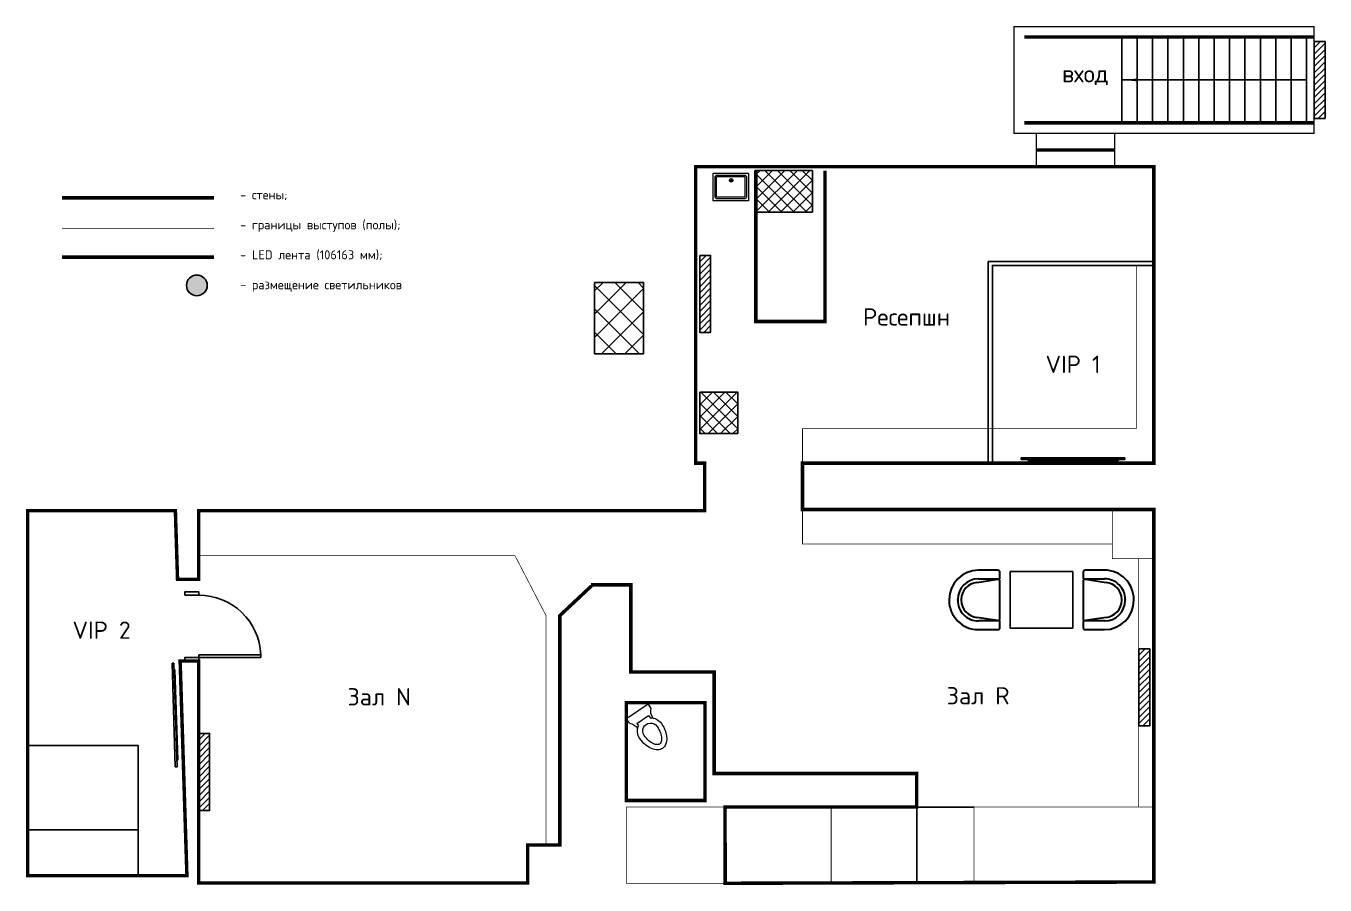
# Model space of a CAD drawing. Header units: metres. Extents: x 23103 to 193015, y -44365 to 67706.
# Drawn here: x 174223 to 193015, y -18900 to -6478 of the extents above; entities that cross this region are included whole.
import ezdxf

# ---------------------------------------------------------------- set-up
doc = ezdxf.new("R2010")
doc.units = ezdxf.units.M
doc.linetypes.add('HIDDEN', pattern=[0.375, 0.25, -0.125])
doc.layers.add('WC', color=170, linetype='Continuous', lineweight=9)
doc.layers.add('Пвышенные', color=142, linetype='Continuous')
doc.layers.add('Стены', color=230, linetype='Continuous')
doc.styles.add('Роман', font='isocpeur.ttf', dxfattribs={"height": 100})
pattern_1 = [(45, (61758.79, 0), (-89.80256, 89.80256), []), (135, (61758.79, 0), (-89.80256, -89.80256), [])]

# ---------------------------------------------------------------- blocks, each defined once
blk = doc.blocks.new('K100')
at = {"color": 0}
for p, q in [((-9, 90), (-9, 0)), ((-5, 90), (-9, 90)), ((-5, 0), (-5, 90)), ((-9, 0), (-5, 0))]:
    blk.add_line(p, q, dxfattribs=at)
for points in [[(-95, -20), (-95, 0), (-100, 0), (-100, -20)], [(0, -20), (0, 0), (-5, 0), (-5, -20)]]:
    blk.add_lwpolyline(points, close=True, dxfattribs=at)
blk.add_arc((-5, 0), 90.1, 92.5448, 180, dxfattribs=at)
blk = doc.blocks.new('Экран')
at = {"color": 0}
for p, q in [((-39, 750), (-14, 750)), ((-39, 750), (-39, -750)), ((-14, 750), (-14, -750)), ((-14, 664), (0, 651)), ((0, 651), (0, -651)), ((-39, -750), (-14, -750)), ((-14, -664), (0, -651))]:
    blk.add_line(p, q, dxfattribs=at)
blk = doc.blocks.new('UniTAZZ_1')
for p, q in [((-190, -76), (-190, 0)), ((190, 0), (-190, 0)), ((190, 0), (190, -76)), ((-102, -140), (-102, -182)), ((-102, -140), (102, -140)), ((102, -140), (102, -182))]:
    blk.add_line(p, q)
at = {"extrusion": (0, 0, -1)}
for centre, major_axis, start_param, end_param in [((-307, -203), (122, 122), -0.043451, 0.814408), ((0, -343), (-135, 135), 5.497787, 6.506047), ((0, -343), (135, 135), -0.222862, 0.785398), ((307, -203), (-122, 122), 5.468777, 6.326636), ((296, -343), (344, 344), 3.673669, 3.92699), ((0, -343), (-80.8, 80.8), 5.497787, 8.63938), ((296, -343), (-290, 290), 5.244466, 5.497787), ((-296, -343), (290, 290), 0.785399, 1.038719), ((-296, -343), (344, 344), 0.785399, 1.03872), ((150, -381), (-237, 237), 4.939188, 5.244466), ((58, -438), (160, 160), 2.941475, 3.368391), ((150, -381), (183, 183), 3.368391, 3.673669), ((58, -438), (107, 107), 2.941475, 3.368391), ((-58, -438), (-107, 107), 2.914794, 3.34171), ((-58, -438), (-160, 160), 2.914794, 3.34171), ((-150, -381), (-183, 183), 2.609516, 2.914794), ((-150, -381), (237, 237), 1.03872, 1.343998), ((0, -525), (-86.5, 86.5), 3.926992, 4.512271), ((0, -525), (-32.7, 32.7), 3.926991, 4.51227), ((0, -525), (32.7, 32.7), 1.770915, 2.356194), ((0, -525), (86.5, 86.5), 1.770915, 2.356194)]:
    blk.add_ellipse(centre, major_axis=major_axis, ratio=1, start_param=start_param, end_param=end_param, dxfattribs=at)
blk = doc.blocks.new('Mojka_2')
for p, q in [((175, -105), (225, -105)), ((200, -80), (200, -130))]:
    blk.add_line(p, q)
for points in [[(450, 0), (450, -400), (-60, -400), (-60, 0)], [(400, -50), (400, -350), (-10, -350), (-10, -50)]]:
    blk.add_lwpolyline(points, close=True)
blk.add_lwpolyline([(400, -370), (-10, -370, -0.414214), (-30, -350), (-30, -50, -0.414214), (-10, -30), (400, -30, -0.414214), (420, -50), (420, -350, -0.414214)], format="xyb", close=True)
blk.add_circle((200, -105), 25)
blk = doc.blocks.new('*U224')
at = {"lineweight": 30}
for p, q in [((-430, -180), (-430, -460)), ((-305, -150), (-400, -150)), ((-253, -483), (-305, -150)), ((-305, -460), (-305, -150)), ((305, -150), (253, -483)), ((400, -150), (305, -150)), ((305, -150), (305, -460)), ((430, -460), (430, -180)), ((5, -760), (-5, -760)), ((-5, -885), (5, -885))]:
    blk.add_line(p, q, dxfattribs=at)
blk.add_lwpolyline([(303, -170, 0.315615), (275, -150), (-275, -150, 0.315615), (-303, -170)], format="xyb", dxfattribs=at)
at = {"lineweight": 30, "flags": 128}
blk.add_lwpolyline([(-5, -709), (5, -709)], dxfattribs=at)
at = {"lineweight": 30}
for centre, radius, start, end in [((-400, -180), 30, 90, 180), ((400, -180), 30, 0, 90), ((-5, -460), 425, 180, 270), ((-5, -460), 300, 180, 270), ((-5, -460), 249, 185.1944, 270), ((5, -460), 425, 270, 0), ((5, -460), 300, 270, 0), ((5, -460), 249, 270, 354.8056)]:
    blk.add_arc(centre, radius, start, end, dxfattribs=at)

msp = doc.modelspace()

# ---------------------------------------------------------------- hatches: boundary and pattern name
at = {"true_color": 0x93278f}
h = msp.add_hatch(dxfattribs=at)
h.set_pattern_fill('ANSI31', color=217, scale=20)
h.set_pattern_definition([(45, (70646.164, 3094.11), (-44.90128, 44.90128), [])])
h.paths.add_polyline_path([(193014.7924, -6701.3132), (192856.7146, -6701.3132), (192856.7146, -7815.3405), (193014.7924, -7815.3405)])
h = msp.add_hatch()
h.set_pattern_fill('ANSI37', color=256, scale=40)
h.set_pattern_definition(pattern_1)
h.paths.add_polyline_path([(185600.2765, -8571.4661), (184781.5059, -8571.4661), (184781.5059, -9169.6075), (185600.2765, -9169.6075)])
h.paths.add_polyline_path([(185200.1389, -8877.3949, -1), (185168.9242, -8861.5633, -1)], flags=16)
h = msp.add_hatch(dxfattribs=at)
h.set_pattern_fill('ANSI31', color=217, scale=20)
h.set_pattern_definition([(45, (61758.787, 0), (-44.90128, 44.90128), [])])
h.paths.add_polyline_path([(184127.4155, -9795.4216), (183969.3377, -9795.4216), (183969.3377, -10909.4489), (184127.4155, -10909.4489)])
at = {"true_color": 0xfecc66}
h = msp.add_hatch(color=31, dxfattribs=at)
h.dxf.hatch_style = 1
h.paths.add_polyline_path([(176545.0641, -10229.0063, 1), (176845.0641, -10229.0063, 1)])
h = msp.add_hatch()
h.set_pattern_fill('ANSI37', color=256, scale=75)
h.set_pattern_definition([(45, (61758.79, 0), (-168.3798, 168.3798), []), (135, (61758.79, 0), (-168.3798, -168.3798), [])])
h.paths.add_polyline_path([(183157.0591, -10187.5428), (182448.8526, -10187.5428), (182448.8526, -11220.3122), (183157.0591, -11220.3122)])
h = msp.add_hatch()
h.set_pattern_fill('ANSI37', color=256, scale=40)
h.set_pattern_definition(pattern_1)
h.paths.add_polyline_path([(184518.4628, -11771.3668), (183969.3377, -11771.3668), (183969.3377, -12371.6236), (184518.4628, -12371.6236)])
h.paths.add_polyline_path([(184227.1723, -12066.3543, -1), (184260.6281, -12076.636, -1)], flags=16)
at = {"true_color": 0x93278f}
h = msp.add_hatch(dxfattribs=at)
h.set_pattern_fill('ANSI31', color=217, scale=20)
h.set_pattern_definition([(45, (68109.71, -5689.03), (-44.90128, 44.90128), [])])
h.paths.add_polyline_path([(190478.3377, -15484.4524), (190320.2598, -15484.4524), (190320.2598, -16598.4798), (190478.3377, -16598.4798)])
h = msp.add_hatch(dxfattribs=at)
h.set_pattern_fill('ANSI31', color=217, scale=20)
h.set_pattern_definition([(45, (54510.787, -6913.61), (-44.90128, 44.90128), [])])
h.paths.add_polyline_path([(176879.4155, -16709.0301), (176721.3377, -16709.0301), (176721.3377, -17823.0574), (176879.4155, -17823.0574)])

# ---------------------------------------------------------------- linework, layer by layer
at = {"color": 254, "linetype": 'HIDDEN', "ltscale": 500, "const_width": 20}
for points in [[(188516.7311, -8028.5304), (192856.7146, -8028.5304), (192856.7146, -6488.1233), (188516.7311, -6488.1233)], [(188840.681, -8028.5304), (189970.5903, -8028.5304), (189970.5903, -8511.4661), (188840.681, -8511.4661)]]:
    msp.add_lwpolyline(points, close=True, dxfattribs=at)
at = {"color": 254}
for points in [[(190074.4291, -6638.1233), (190297.2529, -6638.1233), (190297.2529, -7878.5304), (190074.4291, -7878.5304)], [(190297.2529, -6638.1233), (190520.0766, -6638.1233), (190520.0766, -7878.5304), (190297.2529, -7878.5304)], [(190520.0766, -6638.1233), (190742.9003, -6638.1233), (190742.9003, -7878.5304), (190520.0766, -7878.5304)], [(190742.9003, -6638.1233), (190965.7241, -6638.1233), (190965.7241, -7878.5304), (190742.9003, -7878.5304)], [(190965.7241, -6638.1233), (191188.5478, -6638.1233), (191188.5478, -7878.5304), (190965.7241, -7878.5304)], [(191188.5478, -6638.1233), (191411.3716, -6638.1233), (191411.3716, -7878.5304), (191188.5478, -7878.5304)], [(191411.3716, -6638.1233), (191634.1953, -6638.1233), (191634.1953, -7878.5304), (191411.3716, -7878.5304)], [(191634.1953, -6638.1233), (191857.0191, -6638.1233), (191857.0191, -7878.5304), (191634.1953, -7878.5304)], [(191857.0191, -6638.1233), (192079.8428, -6638.1233), (192079.8428, -7878.5304), (191857.0191, -7878.5304)], [(192079.8428, -6638.1233), (192302.6666, -6638.1233), (192302.6666, -7878.5304), (192079.8428, -7878.5304)], [(192302.6666, -6638.1233), (192525.4903, -6638.1233), (192525.4903, -7878.5304), (192302.6666, -7878.5304)], [(192525.4903, -6638.1233), (192748.3141, -6638.1233), (192748.3141, -7878.5304), (192525.4903, -7878.5304)]]:
    msp.add_lwpolyline(points, close=True, dxfattribs=at)
for points in [[(192856.7146, -6701.3132), (193014.7924, -6701.3132), (193014.7924, -7815.3405), (192856.7146, -7815.3405)], [(184768.7865, -8569.3507), (185600.2765, -8569.3507), (185600.2765, -9169.6075), (184768.7865, -9169.6075)], [(183969.3377, -9795.4216), (184127.4155, -9795.4216), (184127.4155, -10909.4489), (183969.3377, -10909.4489)], [(183157.0591, -11220.3122), (182448.8526, -11220.3122), (182448.8526, -10187.5428), (183157.0591, -10187.5428)], [(183969.3377, -11771.3668), (184518.4628, -11771.3668), (184518.4628, -12371.6236), (183969.3377, -12371.6236)], [(188461.6345, -14367.2269), (189364.9523, -14367.2269), (189364.9523, -15187.3912), (188461.6345, -15187.3912)], [(190320.2598, -15484.4524), (190478.3377, -15484.4524), (190478.3377, -16598.4798), (190320.2598, -16598.4798)], [(176721.3377, -16709.0301), (176879.4155, -16709.0301), (176879.4155, -17823.0574), (176721.3377, -17823.0574)]]:
    msp.add_lwpolyline(points, close=True)
at = {"flags": 128}
msp.add_lwpolyline([(190074.4291, -7258.3269, 0, 40, 0), (190297.2529, -7258.3269, 0, 0, 0)], format="xyseb", dxfattribs=at)
msp.add_lwpolyline([(192748.3141, -7258.3269), (190074.4291, -7258.3269)], dxfattribs=at)
at = {"color": 252, "true_color": 0x939598, "flags": 128}
for points in [[(175848.2435, -18765.1769), (175848.2435, -16883.1769), (174248.2435, -16883.1769)], [(187108.3377, -17773.4661), (187111.0327, -18875.0089)], [(187108.3377, -17773.4661), (187937.3377, -17773.4661)], [(174248.2435, -18100.1769), (175848.2435, -18100.1769)]]:
    msp.add_lwpolyline(points, dxfattribs=at)
msp.add_circle((176695.0641, -10229.0063), 150)
at = {"layer": 'Пвышенные', "const_width": 10, "flags": 128}
for points in [[(176941.9128, -9406.0664), (174741.9128, -9406.0664)], [(190283.3377, -9941.4661), (190283.3377, -12300.4661)], [(185456.3377, -12800.4661), (185456.3377, -12300.4661), (190283.3377, -12300.4661)], [(185456.3377, -13470.4661), (185456.3377, -13967.4661), (189936.3377, -13967.4661)], [(176721.3377, -14138.1769), (181297.3377, -14138.1769)], [(181746.3377, -18322.1769), (181746.3377, -15004.1769), (181297.3377, -14138.1769)], [(190317.3377, -14179.4661), (190317.3377, -17773.4661)], [(190538.3377, -17773.4661), (187937.3377, -17773.4661), (187937.3377, -18856.4661)]]:
    msp.add_lwpolyline(points, dxfattribs=at)
msp.add_lwpolyline([(190538.3377, -13470.4661), (189936.3377, -13470.4661), (189936.3377, -14179.4661), (190538.3377, -14179.4661)], close=True, dxfattribs=at)
at = {"layer": 'Стены', "color": 40, "const_width": 50, "flags": 128}
for points in [[(192856.7146, -6638.1233), (188666.7311, -6638.1233)], [(188666.7311, -7878.5304), (192856.7146, -7878.5304)], [(184781.5059, -8571.4661), (184781.5059, -10751.7959), (185781.5059, -10751.7959), (185781.5059, -8571.4661)], [(176941.9128, -9821.9679), (174741.9128, -9821.9679)]]:
    msp.add_lwpolyline(points, dxfattribs=at)
at = {"layer": 'Стены', "color": 161, "const_width": 50, "flags": 128}
msp.add_lwpolyline([(188840.681, -8269.9982), (189970.5903, -8269.9982)], dxfattribs=at)
at = {"layer": 'Стены', "color": 250, "flags": 128}
msp.add_lwpolyline([(182394.3377, -14559.4661, 50, 50, 0), (182972.3377, -14559.4661, 50, 50, 0), (182972.3377, -15819.4661, 50, 50, 0), (184178.3377, -15819.4661, 50, 50, 0), (184178.3377, -17287.4661, 50, 50, 0), (187108.3377, -17287.4661, 50, 50, 0), (187108.3377, -17773.4661, 50, 50, 0), (184335.3377, -17773.4661, 50, 50, 0), (184338.0327, -18875.0089, 50, 50, 0), (190538.3377, -18856.4661, 50, 50, 0), (190538.3377, -13470.4661, 50, 50, 0), (185456.3377, -13470.4661, 50, 50, 0), (185456.3377, -12800.4661, 50, 50, 0), (190538.3377, -12800.4661, 50, 50, 0), (190538.3377, -8511.4661, 50, 50, 0), (183909.3377, -8511.4661, 50, 50, 0), (183909.3377, -12800.4661, 50, 50, 0), (184041.3377, -12800.4661, 50, 50, 0), (184041.3377, -13486.1769, 50, 50, 0), (176721.3377, -13486.1769, 50, 50, 0), (176721.3377, -14479.6499, 50, 50, 0), (176415.6718, -14479.6499, 50, 50, 0), (176384.2435, -13486.1769, 50, 50, 0), (174248.2435, -13486.1769, 50, 50, 0), (174248.2435, -18765.1769, 50, 50, 0), (176551.2435, -18765.1769, 50, 50, 0), (176453.009, -15659.9107, 50, 50, 0), (176721.3377, -15659.9107, 50, 50, 0), (176721.3377, -18872.1769, 50, 50, 0), (181480.3377, -18872.1769, 50, 50, 0), (181480.3377, -18322.1769, 50, 50, 0), (181946.3377, -18322.1769, 50, 50, 0), (181946.3377, -15004.1769, 50, 50, 0), (182403.5991, -14575.1769, 0, 0, 0)], format="xyseb", dxfattribs=at)
at = {"layer": 'Стены', "color": 250, "const_width": 50, "flags": 128}
msp.add_lwpolyline([(176941.9128, -8963.3194), (174741.9128, -8963.3194)], dxfattribs=at)
at = {"layer": 'Стены', "flags": 128}
for points in [[(188142.3377, -12800.4661), (188142.3377, -9881.4661), (190538.3377, -9881.4661)], [(188202.3377, -12800.4661), (188202.3377, -9941.4661), (190538.3377, -9941.4661)]]:
    msp.add_lwpolyline(points, dxfattribs=at)
at = {"layer": 'Стены', "color": 250, "flags": 128}
for points, const_width in [([(182908.4329, -16264.1319), (184044.8125, -16264.1319), (184044.8125, -17677.3664), (182908.4329, -17677.3664)], 50), ([(182908.4329, -17773.4661), (185870.9484, -17773.4661), (185871.0243, -18874.8542), (182908.5088, -18874.8542)], 10)]:
    msp.add_lwpolyline(points, close=True, dxfattribs=dict(at, const_width=const_width))

# ---------------------------------------------------------------- block references
at = {"color": 0}
for p, rotation in [((189370.3377, -12760.9917), 270), ((176398.6935, -16439.8328), 1.811935064822013)]:
    msp.add_blockref('Экран', p, dxfattribs=dict(at, rotation=rotation))
for p, rotation in [((188461.6345, -14777.3091), 270), ((189364.9523, -14777.3091), 89.99999999999999)]:
    msp.add_blockref('*U224', p, dxfattribs=dict(rotation=rotation))
at = {"color": 18, "true_color": 0x000000, "xscale": 9.999999997671694, "yscale": 9.999999997671694, "zscale": 9.999999997671694, "rotation": 270}
msp.add_blockref('K100', (176721.3377, -15659.9107), dxfattribs=at)
at = {"layer": 'WC'}
msp.add_blockref('Mojka_2', (184224.2886, -8605.6924), dxfattribs=at)
at = {"layer": 'WC', "color": 250, "rotation": 34.57203444598695}
msp.add_blockref('UniTAZZ_1', (183064.9784, -16390.8133), dxfattribs=at)

# ---------------------------------------------------------------- texts
at = {"color": 30, "true_color": 0xf26722, "char_height": 250, "attachment_point": 5, "style": 'Роман'}
for s, insert in [('вход', (189546.4649, -7188.8191)), ('Ресепшн', (186961.9218, -10685.9661)), ('VIP 1', (189370.3377, -11370.9661)), ('VIP 2', (175317.1775, -15214.6769)), ('Зал N', (179333.8377, -16178.5397)), ('Зал R', (187997.3377, -16163.4661))]:
    msp.add_mtext_dynamic_manual_height_columns(s, width=1286.125012, gutter_width=650, heights=[0], dxfattribs=dict(at, insert=insert))
at = {"insert": (177320.8198, -9588.028), "char_height": 130, "attachment_point": 4, "style": 'Роман'}
msp.add_mtext_dynamic_manual_height_columns('- стены;\\P\\P- границы выступов (полы);\\P\\P- LED лента (106163 мм);\\P\\P- размещение светильников', width=4664.383449, gutter_width=650, heights=[0], dxfattribs=at)

doc.saveas('drawing.dxf')
